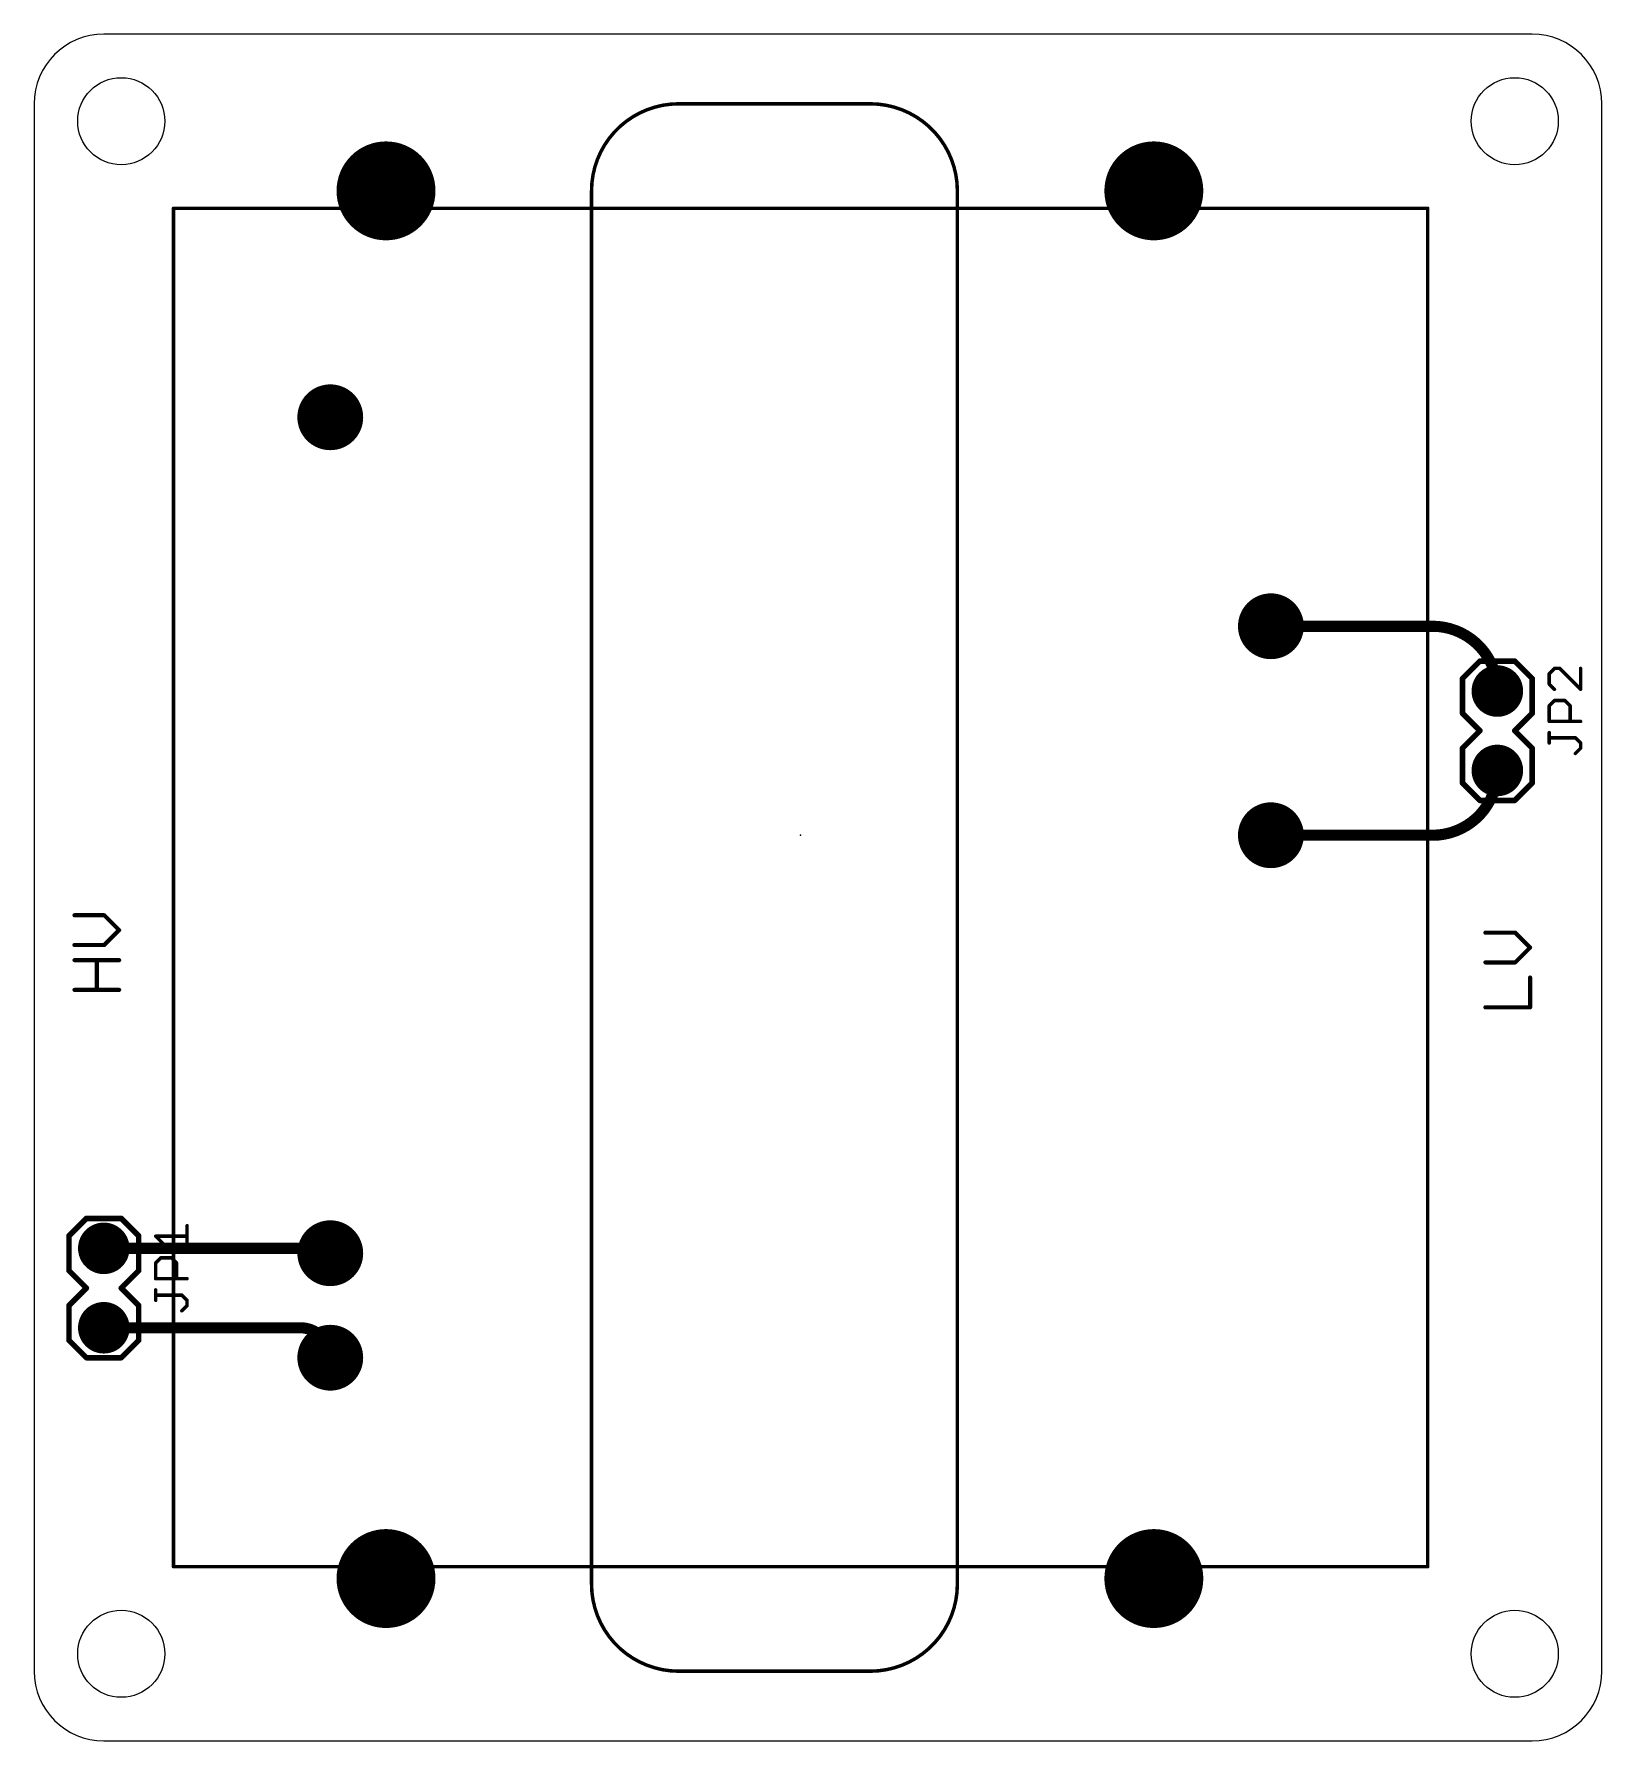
# Model space of a CAD drawing. Extents: x 0 to 2.25, y 0 to 2.45.
import ezdxf

# ---------------------------------------------------------------- set-up
doc = ezdxf.new("R2010")
doc.units = 0
for name, color, linetype in [('1', 22, 'CONTINUOUS'), ('17', 82, 'CONTINUOUS'), ('20', 7, 'CONTINUOUS'), ('21', 253, 'CONTINUOUS'), ('23', 7, 'CONTINUOUS'), ('25', 253, 'CONTINUOUS'), ('51', 253, 'CONTINUOUS')]:
    doc.layers.add(name, color=color, linetype=linetype)

# ---------------------------------------------------------------- blocks, each defined once
blk = doc.blocks.new('RECT')
blk.add_solid([(-0.5, -0.5), (0.5, -0.5), (-0.5, 0.5), (0.5, 0.5)])
blk = doc.blocks.new('ROUNDP')
at = {"const_width": 0.5}
blk.add_lwpolyline([(0, -0.25, 1), (0, 0.25, 1), (0, -0.25)], format="xyb", dxfattribs=at)

msp = doc.modelspace()

# ---------------------------------------------------------------- linework, layer by layer
at = {"layer": '1', "const_width": 0.016}
for points in [[(1.775, 1.6), (2.007, 1.6)], [(1.775, 1.3), (2.007, 1.3)], [(0.1, 0.707), (0.443, 0.707)], [(0.45, 0.7), (0.425, 0.7)], [(0.1, 0.593), (0.382, 0.593)]]:
    msp.add_lwpolyline(points, dxfattribs=at)
at = {"layer": '1'}
for points, const_width in [([(1.775, 1.604, 1), (1.775, 1.596)], 0.008), ([(2.1, 1.507, 0.414214), (2.007, 1.6)], 0.016), ([(2.007, 1.604, 1), (2.007, 1.596)], 0.008), ([(2.007, 1.596, 1), (2.007, 1.604)], 0.008), ([(2.096, 1.507, 1), (2.104, 1.507)], 0.008), ([(2.007, 1.3, 0.414214), (2.1, 1.393)], 0.016), ([(2.104, 1.393, 1), (2.096, 1.393)], 0.008), ([(1.775, 1.304, 1), (1.775, 1.296)], 0.008), ([(2.007, 1.304, 1), (2.007, 1.296)], 0.008), ([(2.007, 1.296, 1), (2.007, 1.304)], 0.008), ([(0.1, 0.711, 1), (0.1, 0.703)], 0.008), ([(0.45, 0.7, 0.414214), (0.443, 0.707)], 0.016), ([(0.443, 0.711, 1), (0.443, 0.703)], 0.008), ([(0.443, 0.703, 1), (0.443, 0.711)], 0.008), ([(0.425, 0.704, 1), (0.425, 0.696)], 0.008), ([(0.446, 0.7, 1), (0.454, 0.7)], 0.008), ([(0.45, 0.696, 1), (0.45, 0.704)], 0.008), ([(0.1, 0.597, 1), (0.1, 0.589)], 0.008), ([(0.425, 0.55, 0.414214), (0.382, 0.593)], 0.016), ([(0.382, 0.597, 1), (0.382, 0.589)], 0.008), ([(0.382, 0.589, 1), (0.382, 0.597)], 0.008), ([(0.421, 0.55, 1), (0.429, 0.55)], 0.008)]:
    msp.add_lwpolyline(points, format="xyb", dxfattribs=dict(at, const_width=const_width))
at = {"layer": '20'}
for p, q in [((2.15, 2.45), (0.1, 2.45)), ((0, 2.35), (0, 0.1)), ((2.25, 0.1), (2.25, 2.35)), ((0.1, 0), (2.15, 0))]:
    msp.add_line(p, q, dxfattribs=at)
for points, const_width in [([(0.925, 2.35, 0.414214), (0.8, 2.225)], 0.005), ([(0.925, 2.35125, 1), (0.925, 2.34875)], 0.0025), ([(0.925, 2.34875, 1), (0.925, 2.35125)], 0.0025), ([(1.325, 2.225, 0.414214), (1.2, 2.35)], 0.005), ([(1.2, 2.35125, 1), (1.2, 2.34875)], 0.0025), ([(1.2, 2.34875, 1), (1.2, 2.35125)], 0.0025), ([(0.80125, 2.225, 1), (0.79875, 2.225)], 0.0025), ([(0.79875, 2.225, 1), (0.80125, 2.225)], 0.0025), ([(1.32625, 2.225, 1), (1.32375, 2.225)], 0.0025), ([(1.32375, 2.225, 1), (1.32625, 2.225)], 0.0025), ([(0.8, 0.225, 0.414214), (0.925, 0.1)], 0.005), ([(0.80125, 0.225, 1), (0.79875, 0.225)], 0.0025), ([(0.79875, 0.225, 1), (0.80125, 0.225)], 0.0025), ([(1.2, 0.1, 0.414214), (1.325, 0.225)], 0.005), ([(1.32625, 0.225, 1), (1.32375, 0.225)], 0.0025), ([(1.32375, 0.225, 1), (1.32625, 0.225)], 0.0025), ([(0.925, 0.10125, 1), (0.925, 0.09875)], 0.0025), ([(0.925, 0.09875, 1), (0.925, 0.10125)], 0.0025), ([(1.2, 0.10125, 1), (1.2, 0.09875)], 0.0025), ([(1.2, 0.09875, 1), (1.2, 0.10125)], 0.0025)]:
    msp.add_lwpolyline(points, format="xyb", dxfattribs=dict(at, const_width=const_width))
at = {"layer": '20', "const_width": 0.005}
for points in [[(1.2, 2.35), (0.925, 2.35)], [(0.8, 2.225), (0.8, 0.225)], [(1.325, 0.225), (1.325, 2.225)], [(0.925, 0.1), (1.2, 0.1)]]:
    msp.add_lwpolyline(points, dxfattribs=at)
at = {"layer": '20'}
for centre in [(0.125, 2.325), (2.125, 2.325), (0.125, 0.125), (2.125, 0.125)]:
    msp.add_circle(centre, 0.0625, dxfattribs=at)
for centre, start, end in [((0.1, 2.35), 90, 180), ((2.15, 2.35), 0, 90), ((0.1, 0.1), 180, 270), ((2.15, 0.1), 270, 0)]:
    msp.add_arc(centre, 0.1, start, end, dxfattribs=at)
at = {"layer": '21'}
for points, const_width in [([(0.2, 2.2), (0.2, 0.25)], 0.005), ([(2, 2.2), (0.2, 2.2)], 0.005), ([(2, 0.25), (2, 2.2)], 0.005), ([(2.075, 1.55), (2.05, 1.525)], 0.008), ([(2.125, 1.55), (2.075, 1.55)], 0.008), ([(2.15, 1.525), (2.125, 1.55)], 0.008), ([(2.05, 1.475), (2.05, 1.525)], 0.008), ([(2.15, 1.525), (2.15, 1.475)], 0.008), ([(2.075, 1.45), (2.05, 1.475)], 0.008), ([(2.15, 1.475), (2.125, 1.45)], 0.008), ([(2.05, 1.425), (2.075, 1.45)], 0.008), ([(2.125, 1.45), (2.15, 1.425)], 0.008), ([(2.05, 1.375), (2.05, 1.425)], 0.008), ([(2.15, 1.425), (2.15, 1.375)], 0.008), ([(2.075, 1.35), (2.05, 1.375)], 0.008), ([(2.15, 1.375), (2.125, 1.35)], 0.008), ([(2.125, 1.35), (2.075, 1.35)], 0.008), ([(0.100648, 1.185158), (0.057945, 1.185158)], 0.006), ([(0.122, 1.163806), (0.100648, 1.185158)], 0.006), ([(0.100648, 1.142455), (0.122, 1.163806)], 0.006), ([(2.125648, 1.160158), (2.082945, 1.160158)], 0.006), ([(2.147, 1.138806), (2.125648, 1.160158)], 0.006), ([(0.057945, 1.142455), (0.100648, 1.142455)], 0.006), ([(2.125648, 1.117455), (2.147, 1.138806)], 0.006), ([(0.057945, 1.120703), (0.122, 1.120703)], 0.006), ([(0.089973, 1.078), (0.089973, 1.120703)], 0.006), ([(2.082945, 1.117455), (2.125648, 1.117455)], 0.006), ([(0.122, 1.078), (0.057945, 1.078)], 0.006), ([(2.147, 1.053), (2.147, 1.095703)], 0.006), ([(2.082945, 1.053), (2.147, 1.053)], 0.006), ([(0.075, 0.75), (0.05, 0.725)], 0.008), ([(0.125, 0.75), (0.075, 0.75)], 0.008), ([(0.15, 0.725), (0.125, 0.75)], 0.008), ([(0.05, 0.675), (0.05, 0.725)], 0.008), ([(0.15, 0.725), (0.15, 0.675)], 0.008), ([(0.075, 0.65), (0.05, 0.675)], 0.008), ([(0.15, 0.675), (0.125, 0.65)], 0.008), ([(0.05, 0.625), (0.075, 0.65)], 0.008), ([(0.125, 0.65), (0.15, 0.625)], 0.008), ([(0.05, 0.575), (0.05, 0.625)], 0.008), ([(0.15, 0.625), (0.15, 0.575)], 0.008), ([(0.075, 0.55), (0.05, 0.575)], 0.008), ([(0.15, 0.575), (0.125, 0.55)], 0.008), ([(0.125, 0.55), (0.075, 0.55)], 0.008), ([(0.2, 0.25), (2, 0.25)], 0.005)]:
    msp.add_lwpolyline(points, dxfattribs=dict(at, const_width=const_width))
for points, const_width in [([(0.20125, 2.2, 1), (0.19875, 2.2)], 0.0025), ([(0.2, 2.20125, 1), (0.2, 2.19875)], 0.0025), ([(2.00125, 2.2, 1), (1.99875, 2.2)], 0.0025), ([(2, 2.19875, 1), (2, 2.20125)], 0.0025), ([(2.075, 1.552, 1), (2.075, 1.548)], 0.004), ([(2.076414, 1.548586, 1), (2.073586, 1.551414)], 0.004), ([(2.126414, 1.551414, 1), (2.123586, 1.548586)], 0.004), ([(2.125, 1.548, 1), (2.125, 1.552)], 0.004), ([(2.052, 1.525, 1), (2.048, 1.525)], 0.004), ([(2.048586, 1.526414, 1), (2.051414, 1.523586)], 0.004), ([(2.152, 1.525, 1), (2.148, 1.525)], 0.004), ([(2.148586, 1.523586, 1), (2.151414, 1.526414)], 0.004), ([(2.051414, 1.476414, 1), (2.048586, 1.473586)], 0.004), ([(2.048, 1.475, 1), (2.052, 1.475)], 0.004), ([(2.148, 1.475, 1), (2.152, 1.475)], 0.004), ([(2.151414, 1.473586, 1), (2.148586, 1.476414)], 0.004), ([(2.076414, 1.448586, 1), (2.073586, 1.451414)], 0.004), ([(2.073586, 1.448586, 1), (2.076414, 1.451414)], 0.004), ([(2.126414, 1.451414, 1), (2.123586, 1.448586)], 0.004), ([(2.123586, 1.451414, 1), (2.126414, 1.448586)], 0.004), ([(2.052, 1.425, 1), (2.048, 1.425)], 0.004), ([(2.048586, 1.426414, 1), (2.051414, 1.423586)], 0.004), ([(2.152, 1.425, 1), (2.148, 1.425)], 0.004), ([(2.148586, 1.423586, 1), (2.151414, 1.426414)], 0.004), ([(2.051414, 1.376414, 1), (2.048586, 1.373586)], 0.004), ([(2.048, 1.375, 1), (2.052, 1.375)], 0.004), ([(2.148, 1.375, 1), (2.152, 1.375)], 0.004), ([(2.151414, 1.373586, 1), (2.148586, 1.376414)], 0.004), ([(2.075, 1.352, 1), (2.075, 1.348)], 0.004), ([(2.073586, 1.348586, 1), (2.076414, 1.351414)], 0.004), ([(2.123586, 1.351414, 1), (2.126414, 1.348586)], 0.004), ([(2.125, 1.348, 1), (2.125, 1.352)], 0.004), ([(0.057945, 1.186658, 1), (0.057945, 1.183658)], 0.003), ([(0.101709, 1.186219, 1), (0.099588, 1.184097)], 0.003), ([(0.100648, 1.183658, 1), (0.100648, 1.186658)], 0.003), ([(0.123061, 1.162746, 1), (0.120939, 1.164867)], 0.003), ([(0.120939, 1.162746, 1), (0.123061, 1.164867)], 0.003), ([(2.082945, 1.161658, 1), (2.082945, 1.158658)], 0.003), ([(2.126709, 1.161219, 1), (2.124588, 1.159097)], 0.003), ([(2.125648, 1.158658, 1), (2.125648, 1.161658)], 0.003), ([(0.057945, 1.143955, 1), (0.057945, 1.140955)], 0.003), ([(0.099588, 1.143516, 1), (0.101709, 1.141394)], 0.003), ([(0.100648, 1.140955, 1), (0.100648, 1.143955)], 0.003), ([(2.148061, 1.137746, 1), (2.145939, 1.139867)], 0.003), ([(2.145939, 1.137746, 1), (2.148061, 1.139867)], 0.003), ([(0.057945, 1.122203, 1), (0.057945, 1.119203)], 0.003), ([(0.091473, 1.120703, 1), (0.088473, 1.120703)], 0.003), ([(0.122, 1.119203, 1), (0.122, 1.122203)], 0.003), ([(2.082945, 1.118955, 1), (2.082945, 1.115955)], 0.003), ([(2.124588, 1.118516, 1), (2.126709, 1.116394)], 0.003), ([(2.125648, 1.115955, 1), (2.125648, 1.118955)], 0.003), ([(0.057945, 1.0795, 1), (0.057945, 1.0765)], 0.003), ([(0.088473, 1.078, 1), (0.091473, 1.078)], 0.003), ([(0.122, 1.0765, 1), (0.122, 1.0795)], 0.003), ([(2.1485, 1.095703, 1), (2.1455, 1.095703)], 0.003), ([(2.082945, 1.0545, 1), (2.082945, 1.0515)], 0.003), ([(2.1455, 1.053, 1), (2.1485, 1.053)], 0.003), ([(2.147, 1.0515, 1), (2.147, 1.0545)], 0.003), ([(0.075, 0.752, 1), (0.075, 0.748)], 0.004), ([(0.076414, 0.748586, 1), (0.073586, 0.751414)], 0.004), ([(0.126414, 0.751414, 1), (0.123586, 0.748586)], 0.004), ([(0.125, 0.748, 1), (0.125, 0.752)], 0.004), ([(0.052, 0.725, 1), (0.048, 0.725)], 0.004), ([(0.048586, 0.726414, 1), (0.051414, 0.723586)], 0.004), ([(0.152, 0.725, 1), (0.148, 0.725)], 0.004), ([(0.148586, 0.723586, 1), (0.151414, 0.726414)], 0.004), ([(0.051414, 0.676414, 1), (0.048586, 0.673586)], 0.004), ([(0.048, 0.675, 1), (0.052, 0.675)], 0.004), ([(0.148, 0.675, 1), (0.152, 0.675)], 0.004), ([(0.151414, 0.673586, 1), (0.148586, 0.676414)], 0.004), ([(0.076414, 0.648586, 1), (0.073586, 0.651414)], 0.004), ([(0.073586, 0.648586, 1), (0.076414, 0.651414)], 0.004), ([(0.126414, 0.651414, 1), (0.123586, 0.648586)], 0.004), ([(0.123586, 0.651414, 1), (0.126414, 0.648586)], 0.004), ([(0.052, 0.625, 1), (0.048, 0.625)], 0.004), ([(0.048586, 0.626414, 1), (0.051414, 0.623586)], 0.004), ([(0.152, 0.625, 1), (0.148, 0.625)], 0.004), ([(0.148586, 0.623586, 1), (0.151414, 0.626414)], 0.004), ([(0.051414, 0.576414, 1), (0.048586, 0.573586)], 0.004), ([(0.048, 0.575, 1), (0.052, 0.575)], 0.004), ([(0.148, 0.575, 1), (0.152, 0.575)], 0.004), ([(0.151414, 0.573586, 1), (0.148586, 0.576414)], 0.004), ([(0.075, 0.552, 1), (0.075, 0.548)], 0.004), ([(0.073586, 0.548586, 1), (0.076414, 0.551414)], 0.004), ([(0.123586, 0.551414, 1), (0.126414, 0.548586)], 0.004), ([(0.125, 0.548, 1), (0.125, 0.552)], 0.004), ([(0.2, 0.25125, 1), (0.2, 0.24875)], 0.0025), ([(0.19875, 0.25, 1), (0.20125, 0.25)], 0.0025), ([(1.99875, 0.25, 1), (2.00125, 0.25)], 0.0025), ([(2, 0.24875, 1), (2, 0.25125)], 0.0025)]:
    msp.add_lwpolyline(points, format="xyb", dxfattribs=dict(at, const_width=const_width))
at = {"layer": '23'}
for p in [(2.1, 1.5), (1.1, 1.3), (0.1, 0.7)]:
    msp.add_point(p, dxfattribs=at)
at = {"layer": '25', "const_width": 0.005}
for points in [[(2.181968, 1.539486), (2.174462, 1.53198)], [(2.174462, 1.53198), (2.174462, 1.516967)], [(2.174462, 1.516967), (2.181968, 1.509461)], [(2.189474, 1.539486), (2.181968, 1.539486)], [(2.2195, 1.509461), (2.189474, 1.539486)], [(2.2195, 1.539486), (2.2195, 1.509461)], [(2.174462, 1.48594), (2.181968, 1.493447)], [(2.181968, 1.493447), (2.196981, 1.493447)], [(2.196981, 1.493447), (2.204487, 1.48594)], [(2.174462, 1.463421), (2.174462, 1.48594)], [(2.204487, 1.48594), (2.204487, 1.463421)], [(2.2195, 1.463421), (2.174462, 1.463421)], [(2.174462, 1.432395), (2.174462, 1.447408)], [(2.211994, 1.439901), (2.174462, 1.439901)], [(2.2195, 1.432395), (2.211994, 1.439901)], [(2.211994, 1.417382), (2.2195, 1.424888)], [(2.2195, 1.424888), (2.2195, 1.432395)], [(0.2195, 0.709461), (0.2195, 0.739486)], [(0.189474, 0.709461), (0.174462, 0.724473)], [(0.174462, 0.724473), (0.2195, 0.724473)], [(0.174462, 0.68594), (0.181968, 0.693447)], [(0.174462, 0.663421), (0.174462, 0.68594)], [(0.181968, 0.693447), (0.196981, 0.693447)], [(0.196981, 0.693447), (0.204487, 0.68594)], [(0.204487, 0.68594), (0.204487, 0.663421)], [(0.2195, 0.663421), (0.174462, 0.663421)], [(0.174462, 0.632395), (0.174462, 0.647408)], [(0.211994, 0.639901), (0.174462, 0.639901)], [(0.2195, 0.632395), (0.211994, 0.639901)], [(0.211994, 0.617382), (0.2195, 0.624888)], [(0.2195, 0.624888), (0.2195, 0.632395)]]:
    msp.add_lwpolyline(points, dxfattribs=at)
at = {"layer": '25', "const_width": 0.0025}
for points in [[(2.175712, 1.53198, 1), (2.173212, 1.53198)], [(2.173578, 1.532864, 1), (2.175345, 1.531096)], [(2.175345, 1.517851, 1), (2.173578, 1.516083)], [(2.181968, 1.540736, 1), (2.181968, 1.538236)], [(2.182852, 1.538602, 1), (2.181084, 1.54037)], [(2.190358, 1.54037, 1), (2.188591, 1.538602)], [(2.189474, 1.538236, 1), (2.189474, 1.540736)], [(2.22075, 1.539486, 1), (2.21825, 1.539486)], [(2.173212, 1.516967, 1), (2.175712, 1.516967)], [(2.181968, 1.494697, 1), (2.181968, 1.492197)], [(2.181084, 1.508577, 1), (2.182852, 1.510344)], [(2.182852, 1.492563, 1), (2.181084, 1.494331)], [(2.197865, 1.494331, 1), (2.196097, 1.492563)], [(2.196981, 1.492197, 1), (2.196981, 1.494697)], [(2.21825, 1.509461, 1), (2.22075, 1.509461)], [(2.218616, 1.508577, 1), (2.220384, 1.510344)], [(2.175712, 1.48594, 1), (2.173212, 1.48594)], [(2.173578, 1.486824, 1), (2.175345, 1.485057)], [(2.205737, 1.48594, 1), (2.203237, 1.48594)], [(2.203603, 1.485057, 1), (2.205371, 1.486824)], [(2.174462, 1.464671, 1), (2.174462, 1.462171)], [(2.173212, 1.463421, 1), (2.175712, 1.463421)], [(2.175712, 1.447408, 1), (2.173212, 1.447408)], [(2.203237, 1.463421, 1), (2.205737, 1.463421)], [(2.2195, 1.462171, 1), (2.2195, 1.464671)], [(2.174462, 1.441151, 1), (2.174462, 1.438651)], [(2.173212, 1.432395, 1), (2.175712, 1.432395)], [(2.212877, 1.440785, 1), (2.21111, 1.439017)], [(2.211994, 1.438651, 1), (2.211994, 1.441151)], [(2.22075, 1.432395, 1), (2.21825, 1.432395)], [(2.21825, 1.424888, 1), (2.22075, 1.424888)], [(2.218616, 1.431511, 1), (2.220384, 1.433279)], [(2.220384, 1.424005, 1), (2.218616, 1.425772)], [(2.21111, 1.418266, 1), (2.212877, 1.416498)], [(0.22075, 0.739486, 1), (0.21825, 0.739486)], [(0.175345, 0.725357, 1), (0.173578, 0.723589)], [(0.174462, 0.725723, 1), (0.174462, 0.723223)], [(0.188591, 0.708577, 1), (0.190358, 0.710344)], [(0.21825, 0.709461, 1), (0.22075, 0.709461)], [(0.2195, 0.723223, 1), (0.2195, 0.725723)], [(0.175712, 0.68594, 1), (0.173212, 0.68594)], [(0.173578, 0.686824, 1), (0.175345, 0.685057)], [(0.181968, 0.694697, 1), (0.181968, 0.692197)], [(0.182852, 0.692563, 1), (0.181084, 0.694331)], [(0.197865, 0.694331, 1), (0.196097, 0.692563)], [(0.196981, 0.692197, 1), (0.196981, 0.694697)], [(0.205737, 0.68594, 1), (0.203237, 0.68594)], [(0.203603, 0.685057, 1), (0.205371, 0.686824)], [(0.174462, 0.664671, 1), (0.174462, 0.662171)], [(0.173212, 0.663421, 1), (0.175712, 0.663421)], [(0.203237, 0.663421, 1), (0.205737, 0.663421)], [(0.2195, 0.662171, 1), (0.2195, 0.664671)], [(0.175712, 0.647408, 1), (0.173212, 0.647408)], [(0.174462, 0.641151, 1), (0.174462, 0.638651)], [(0.212877, 0.640785, 1), (0.21111, 0.639017)], [(0.211994, 0.638651, 1), (0.211994, 0.641151)], [(0.173212, 0.632395, 1), (0.175712, 0.632395)], [(0.21111, 0.618266, 1), (0.212877, 0.616498)], [(0.22075, 0.632395, 1), (0.21825, 0.632395)], [(0.21825, 0.624888, 1), (0.22075, 0.624888)], [(0.218616, 0.631511, 1), (0.220384, 0.633279)], [(0.220384, 0.624005, 1), (0.218616, 0.625772)]]:
    msp.add_lwpolyline(points, format="xyb", dxfattribs=at)

# ---------------------------------------------------------------- block references
at = {"layer": '17'}
for p, xscale, yscale in [((0.505, 2.225), 0.142, 0.142), ((0.505, 2.225), 0.142, 0.142), ((1.607, 2.225), 0.142, 0.142), ((1.607, 2.225), 0.142, 0.142), ((2.1, 1.507), 0.074, 0.074), ((2.1, 1.507), 0.074, 0.074), ((2.1, 1.393), 0.074, 0.074), ((2.1, 1.393), 0.074, 0.074), ((0.1, 0.707), 0.074, 0.074), ((0.1, 0.707), 0.074, 0.074), ((0.1, 0.593), 0.074, 0.074), ((0.1, 0.593), 0.074, 0.074), ((0.505, 0.233), 0.142, 0.142), ((0.505, 0.233), 0.142, 0.142), ((1.607, 0.233), 0.142, 0.142), ((1.607, 0.233), 0.142, 0.142)]:
    msp.add_blockref('ROUNDP', p, dxfattribs=dict(at, xscale=xscale, yscale=yscale))
at = {"layer": '17', "xscale": 0.094488, "yscale": 0.094488, "rotation": 90}
for p in [(0.425, 1.9), (0.425, 1.9), (1.775, 1.6), (1.775, 1.6), (1.775, 1.3), (1.775, 1.3), (0.425, 0.7), (0.425, 0.7), (0.425, 0.55), (0.425, 0.55)]:
    msp.add_blockref('ROUNDP', p, dxfattribs=at)
at = {"layer": '51', "xscale": 0.023, "yscale": 0.023, "rotation": 270}
for p in [(2.1, 1.5), (2.1, 1.4), (0.1, 0.7), (0.1, 0.6)]:
    msp.add_blockref('RECT', p, dxfattribs=at)

doc.saveas('drawing.dxf')
